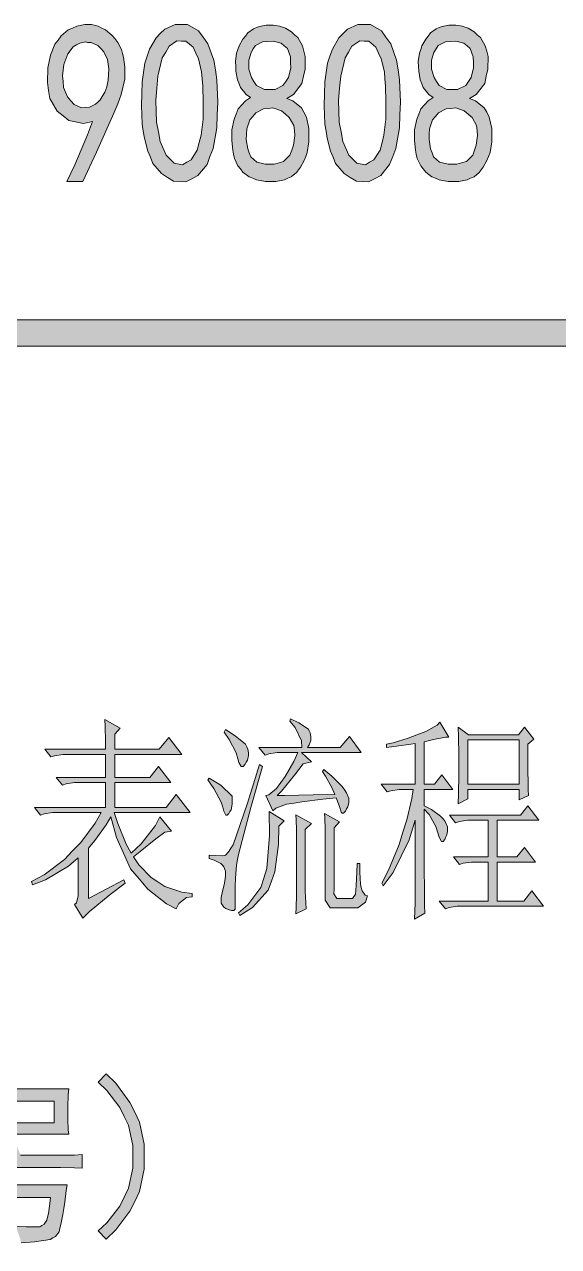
# Model space of a CAD drawing. Header units: millimetres. Extents: x 0 to 829, y 0 to 586.
# Drawn here: x 798.1 to 806.72, y 33.39 to 53.12 of the extents above; entities that cross this region are included whole.
import ezdxf

# ---------------------------------------------------------------- set-up
doc = ezdxf.new("R2010")
doc.units = ezdxf.units.MM

msp = doc.modelspace()

# ---------------------------------------------------------------- hatches: boundary and pattern name
h = msp.add_hatch(color=0)
h.paths.add_polyline_path([(798.787667, 50.584806), (798.914667, 50.852917), (799.119278, 51.336222), (799.200417, 51.551417), (799.055778, 51.523194), (798.819417, 51.569056), (798.724167, 51.643139), (798.628917, 51.72075), (798.5125, 51.925361), (798.491333, 52.055889), (798.473694, 52.186417), (798.477222, 52.41925), (798.498389, 52.521556), (798.523083, 52.627389), (798.593639, 52.80025), (798.643028, 52.867278), (798.692417, 52.937833), (798.808833, 53.033083), (798.879389, 53.061306), (798.946417, 53.093056), (799.073417, 53.121278), (799.126333, 53.121278), (799.182778, 53.121278), (799.292139, 53.093056), (799.352111, 53.061306), (799.408556, 53.033083), (799.510861, 52.948417), (799.56025, 52.891972), (799.606111, 52.832), (799.669611, 52.715583), (799.683722, 52.652083), (799.701361, 52.592111), (799.719, 52.433361), (799.719, 52.334583), (799.719, 52.239333), (799.662556, 51.988861), (799.606111, 51.840694), (799.546139, 51.689), (799.263917, 51.061056), (799.041667, 50.584806)])
h.paths.add_polyline_path([(798.724167, 52.200528), (798.731222, 52.105278), (798.794722, 51.950056), (798.851167, 51.890083), (798.904083, 51.826583), (799.024028, 51.773667), (799.087528, 51.780722), (799.151028, 51.787778), (799.249806, 51.833639), (799.288611, 51.868917), (799.323889, 51.904194), (799.397972, 52.027667), (799.43325, 52.112333), (799.454417, 52.221694), (799.465, 52.405139), (799.454417, 52.479222), (799.443833, 52.556833), (799.383861, 52.680306), (799.334472, 52.733222), (799.285083, 52.782611), (799.17925, 52.832), (799.119278, 52.832), (799.087528, 52.839056), (798.995806, 52.817889), (798.942889, 52.789667), (798.886444, 52.761444), (798.801778, 52.645028), (798.770028, 52.560361), (798.738278, 52.472167), (798.713583, 52.29225)])
h = msp.add_hatch(color=0)
h.paths.add_polyline_path([(799.997694, 52.002972), (800.001222, 52.197), (800.043556, 52.496861), (800.082361, 52.60975), (800.121167, 52.722639), (800.227, 52.906083), (800.294028, 52.976639), (800.364583, 53.047194), (800.533917, 53.121278), (800.636222, 53.121278), (800.735, 53.121278), (800.911389, 53.015444), (800.985472, 52.913139), (801.063083, 52.807306), (801.158333, 52.54625), (801.183028, 52.3875), (801.204194, 52.22875), (801.221833, 51.865389), (801.21125, 51.660778), (801.204194, 51.452639), (801.144222, 51.1175), (801.094833, 50.9905), (801.048972, 50.859972), (800.900806, 50.680056), (800.802028, 50.630667), (800.70325, 50.57775), (800.509222, 50.588333), (800.410444, 50.651833), (800.311667, 50.711806), (800.174083, 50.874083), (800.135278, 50.976389), (800.092944, 51.075167), (800.0365, 51.286833), (800.018861, 51.399722), (800.001222, 51.512611), (799.990639, 51.812472)])
h.paths.add_polyline_path([(800.237583, 52.091167), (800.219944, 51.893611), (800.234056, 51.540833), (800.262278, 51.385611), (800.2905, 51.230389), (800.38575, 51.011667), (800.452778, 50.944639), (800.516278, 50.881139), (800.653861, 50.856444), (800.720889, 50.89525), (800.791444, 50.934056), (800.890222, 51.092806), (800.921972, 51.21275), (800.953722, 51.332694), (800.985472, 51.590222), (800.985472, 51.731333), (800.985472, 51.872444), (800.978417, 52.126444), (800.967833, 52.242861), (800.960778, 52.35575), (800.907861, 52.567417), (800.865528, 52.659139), (800.823194, 52.754389), (800.706778, 52.849639), (800.636222, 52.853167), (800.562139, 52.856694), (800.435139, 52.7685), (800.382222, 52.67325), (800.325778, 52.581528), (800.255222, 52.288722)])
h = msp.add_hatch(color=0)
h.paths.add_polyline_path([(801.447611, 51.336222), (801.447611, 51.420889), (801.482889, 51.590222), (801.518167, 51.674889), (801.549917, 51.756028), (801.666333, 51.890083), (801.747472, 51.939472), (801.676917, 51.988861), (801.585194, 52.10175), (801.564028, 52.161722), (801.539333, 52.225222), (801.514639, 52.366333), (801.511111, 52.443944), (801.507583, 52.521556), (801.525222, 52.659139), (801.546389, 52.719111), (801.564028, 52.775556), (801.627528, 52.881389), (801.666333, 52.934306), (801.705139, 52.983694), (801.796861, 53.050722), (801.84625, 53.071889), (801.895639, 53.089528), (802.001472, 53.107167), (802.057917, 53.107167), (802.114361, 53.107167), (802.220194, 53.093056), (802.266056, 53.078944), (802.311917, 53.061306), (802.410694, 53.001333), (802.460083, 52.955472), (802.513, 52.909611), (802.587083, 52.775556), (802.611778, 52.687361), (802.632944, 52.602694), (802.632944, 52.401611), (802.604722, 52.285194), (802.580028, 52.168778), (802.442444, 51.988861), (802.333083, 51.925361), (802.431861, 51.890083), (802.569444, 51.777194), (802.611778, 51.703111), (802.650583, 51.6255), (802.692917, 51.442056), (802.692917, 51.336222), (802.692917, 51.226861), (802.664694, 51.054), (802.64, 50.9905), (802.615306, 50.923472), (802.555333, 50.817639), (802.523583, 50.775306), (802.491833, 50.729444), (802.407167, 50.662417), (802.350722, 50.637722), (802.297806, 50.613028), (802.160222, 50.584806), (802.075556, 50.584806), (801.990889, 50.584806), (801.84625, 50.613028), (801.786278, 50.637722), (801.726306, 50.662417), (801.627528, 50.7365), (801.585194, 50.789417), (801.546389, 50.838806), (801.489944, 50.95875), (801.475833, 51.025778), (801.461722, 51.092806), (801.447611, 51.248028)])
h.paths.add_polyline_path([(801.683972, 51.350333), (801.680444, 51.262139), (801.705139, 51.110444), (801.729833, 51.046944), (801.754528, 50.983444), (801.849778, 50.898778), (801.920333, 50.881139), (801.987361, 50.8635), (802.132, 50.867028), (802.209611, 50.888194), (802.283694, 50.909361), (802.386, 51.011667), (802.414222, 51.089278), (802.442444, 51.170417), (802.463611, 51.329167), (802.456556, 51.406778), (802.445972, 51.487917), (802.375417, 51.618444), (802.311917, 51.674889), (802.248417, 51.727806), (802.110833, 51.773667), (802.03675, 51.766611), (801.959139, 51.759556), (801.835667, 51.696056), (801.786278, 51.636083), (801.736889, 51.579639), (801.6875, 51.435)])
h.paths.add_polyline_path([(801.722778, 52.472167), (801.722778, 52.401611), (801.765111, 52.264028), (801.803917, 52.200528), (801.84625, 52.1335), (801.97325, 52.07), (802.057917, 52.07), (802.146111, 52.07), (802.273111, 52.1335), (802.318972, 52.200528), (802.361306, 52.264028), (802.400111, 52.41925), (802.396583, 52.507444), (802.396583, 52.599167), (802.343667, 52.733222), (802.294278, 52.775556), (802.244889, 52.817889), (802.114361, 52.853167), (802.029694, 52.846111), (801.945028, 52.839056), (801.828611, 52.779083), (801.793333, 52.726167), (801.758056, 52.669722), (801.722778, 52.54625)])
h = msp.add_hatch(color=0)
h.paths.add_polyline_path([(802.943389, 52.002972), (802.950444, 52.197), (802.992778, 52.496861), (803.031583, 52.60975), (803.070389, 52.722639), (803.176222, 52.906083), (803.24325, 52.976639), (803.313806, 53.047194), (803.483139, 53.121278), (803.585444, 53.121278), (803.684222, 53.121278), (803.860611, 53.015444), (803.934694, 52.913139), (804.012306, 52.807306), (804.107556, 52.54625), (804.13225, 52.3875), (804.153417, 52.22875), (804.167528, 51.865389), (804.160472, 51.660778), (804.153417, 51.452639), (804.093444, 51.1175), (804.044056, 50.9905), (803.994667, 50.859972), (803.850028, 50.680056), (803.75125, 50.630667), (803.652472, 50.57775), (803.458444, 50.588333), (803.359667, 50.651833), (803.260889, 50.711806), (803.123306, 50.874083), (803.0845, 50.976389), (803.042167, 51.075167), (802.985722, 51.286833), (802.968083, 51.399722), (802.950444, 51.512611), (802.939861, 51.812472)])
h.paths.add_polyline_path([(803.186806, 52.091167), (803.169167, 51.893611), (803.17975, 51.540833), (803.2115, 51.385611), (803.239722, 51.230389), (803.334972, 51.011667), (803.398472, 50.944639), (803.4655, 50.881139), (803.603083, 50.856444), (803.670111, 50.89525), (803.740667, 50.934056), (803.839444, 51.092806), (803.871194, 51.21275), (803.902944, 51.332694), (803.934694, 51.590222), (803.934694, 51.731333), (803.934694, 51.872444), (803.927639, 52.126444), (803.917056, 52.242861), (803.91, 52.35575), (803.857083, 52.567417), (803.81475, 52.659139), (803.772417, 52.754389), (803.656, 52.849639), (803.585444, 52.853167), (803.511361, 52.856694), (803.384361, 52.7685), (803.331444, 52.67325), (803.275, 52.581528), (803.204444, 52.288722)])
h = msp.add_hatch(color=0)
h.paths.add_polyline_path([(804.396833, 51.336222), (804.396833, 51.420889), (804.432111, 51.590222), (804.467389, 51.674889), (804.499139, 51.756028), (804.615556, 51.890083), (804.696694, 51.939472), (804.626139, 51.988861), (804.534417, 52.10175), (804.51325, 52.161722), (804.488556, 52.225222), (804.463861, 52.366333), (804.460333, 52.443944), (804.456806, 52.521556), (804.474444, 52.659139), (804.495611, 52.719111), (804.51325, 52.775556), (804.57675, 52.881389), (804.615556, 52.934306), (804.654361, 52.983694), (804.746083, 53.050722), (804.795472, 53.071889), (804.841333, 53.089528), (804.950694, 53.107167), (805.007139, 53.107167), (805.063583, 53.107167), (805.169417, 53.093056), (805.215278, 53.078944), (805.261139, 53.061306), (805.359917, 53.001333), (805.409306, 52.955472), (805.462222, 52.909611), (805.536306, 52.775556), (805.561, 52.687361), (805.582167, 52.602694), (805.578639, 52.401611), (805.553944, 52.285194), (805.52925, 52.168778), (805.391667, 51.988861), (805.282306, 51.925361), (805.381083, 51.890083), (805.518667, 51.777194), (805.561, 51.703111), (805.599806, 51.6255), (805.642139, 51.442056), (805.642139, 51.336222), (805.642139, 51.226861), (805.613917, 51.054), (805.589222, 50.9905), (805.564528, 50.923472), (805.504556, 50.817639), (805.472806, 50.775306), (805.441056, 50.729444), (805.356389, 50.662417), (805.299944, 50.637722), (805.247028, 50.613028), (805.109444, 50.584806), (805.024778, 50.584806), (804.940111, 50.584806), (804.795472, 50.613028), (804.7355, 50.637722), (804.675528, 50.662417), (804.57675, 50.7365), (804.534417, 50.789417), (804.495611, 50.838806), (804.439167, 50.95875), (804.425056, 51.025778), (804.410944, 51.092806), (804.396833, 51.248028)])
h.paths.add_polyline_path([(804.633194, 51.350333), (804.629667, 51.262139), (804.654361, 51.110444), (804.679056, 51.046944), (804.70375, 50.983444), (804.799, 50.898778), (804.869556, 50.881139), (804.936583, 50.8635), (805.081222, 50.867028), (805.155306, 50.888194), (805.232917, 50.909361), (805.335222, 51.011667), (805.363444, 51.089278), (805.391667, 51.170417), (805.412833, 51.329167), (805.405778, 51.406778), (805.395194, 51.487917), (805.324639, 51.618444), (805.261139, 51.674889), (805.197639, 51.727806), (805.060056, 51.773667), (804.982444, 51.766611), (804.908361, 51.759556), (804.784889, 51.696056), (804.7355, 51.636083), (804.686111, 51.579639), (804.636722, 51.435)])
h.paths.add_polyline_path([(804.672, 52.472167), (804.672, 52.401611), (804.714333, 52.264028), (804.753139, 52.200528), (804.795472, 52.1335), (804.918944, 52.07), (805.007139, 52.07), (805.091806, 52.07), (805.222333, 52.1335), (805.264667, 52.200528), (805.310528, 52.264028), (805.349333, 52.41925), (805.345806, 52.507444), (805.342278, 52.599167), (805.292889, 52.733222), (805.2435, 52.775556), (805.194111, 52.817889), (805.060056, 52.853167), (804.978917, 52.846111), (804.89425, 52.839056), (804.777833, 52.779083), (804.742556, 52.726167), (804.707278, 52.669722), (804.672, 52.54625)])
h = msp.add_hatch(color=0)
h.dxf.hatch_style = 2
h.paths.add_polyline_path([(819.294639, 48.351722), (819.294639, 47.928389), (769.958667, 47.928389), (769.958667, 48.351722)])
h = msp.add_hatch(color=0)
h.dxf.hatch_style = 2
h.paths.add_polyline_path([(799.133389, 39.006639), (799.704889, 39.310028), (799.726056, 39.253583), (799.482639, 39.073667), (799.143972, 38.791444), (799.045194, 38.689139), (798.911139, 38.911389), (798.939361, 38.936083), (798.967583, 39.048972), (798.967583, 39.130111), (798.967583, 39.666333), (798.812361, 39.52875), (798.441944, 39.310028), (798.230278, 39.225361), (798.216167, 39.281806), (798.41725, 39.391167), (798.745333, 39.638111), (798.879389, 39.775694), (799.009917, 39.913278), (799.24275, 40.223722), (799.341528, 40.396583), (798.625389, 40.396583), (798.554833, 40.396583), (798.420778, 40.375417), (798.360806, 40.35425), (798.262028, 40.477722), (799.408556, 40.477722), (799.408556, 40.879889), (798.978167, 40.879889), (798.907611, 40.879889), (798.773556, 40.858722), (798.713583, 40.837556), (798.614806, 40.961028), (799.408556, 40.961028), (799.408556, 41.331444), (798.791194, 41.331444), (798.720639, 41.331444), (798.586583, 41.310278), (798.526611, 41.292639), (798.427833, 41.416111), (799.408556, 41.416111), (799.408556, 41.546639), (799.4015, 41.786528), (799.397972, 41.895889), (799.648444, 41.758306), (799.56025, 41.663056), (799.56025, 41.416111), (800.276389, 41.416111), (800.431611, 41.606611), (800.63975, 41.331444), (799.56025, 41.331444), (799.56025, 40.961028), (800.124694, 40.961028), (800.265806, 41.140944), (800.463361, 40.879889), (799.56025, 40.879889), (799.56025, 40.477722), (800.389278, 40.477722), (800.551556, 40.685861), (800.773806, 40.396583), (799.549667, 40.396583), (799.606111, 40.216667), (799.743694, 39.885056), (799.824833, 39.736889), (799.987111, 39.892111), (800.216417, 40.188444), (800.286972, 40.326028), (800.473944, 40.093194), (800.364583, 40.079083), (800.223472, 39.969722), (799.969472, 39.768639), (799.860111, 39.680444), (799.948306, 39.549917), (800.145861, 39.345306), (800.255222, 39.27475), (800.364583, 39.200667), (800.63975, 39.108944), (800.805556, 39.087778), (800.805556, 39.034861), (800.717361, 39.02075), (800.590361, 38.9255), (800.551556, 38.840833), (800.392806, 38.918444), (800.092944, 39.158333), (799.951833, 39.324139), (799.810722, 39.486417), (799.584944, 39.990889), (799.49675, 40.326028), (799.419139, 40.1955), (799.235694, 39.9415), (799.133389, 39.818028)])
h = msp.add_hatch(color=0)
h.dxf.hatch_style = 2
h.paths.add_polyline_path([(803.109194, 40.685861), (803.059806, 40.79875), (802.961028, 40.982194), (802.911639, 41.059806), (802.932806, 41.088028), (803.059806, 40.982194), (803.222083, 40.823444), (803.260889, 40.770528), (803.299694, 40.714083), (803.3385, 40.625889), (803.3385, 40.590611), (803.3385, 40.555333), (803.320861, 40.488306), (803.299694, 40.453028), (803.282056, 40.41775), (803.250306, 40.386), (803.239722, 40.386), (803.229139, 40.386), (803.2115, 40.403639), (803.207972, 40.424806), (803.190333, 40.474194), (803.151528, 40.5765), (803.130361, 40.632944), (802.915167, 40.611778), (802.5765, 40.569444), (802.453028, 40.548278), (802.329556, 40.530639), (802.156694, 40.467139), (802.107306, 40.424806), (801.994417, 40.67175), (802.043806, 40.678806), (802.167278, 40.784639), (802.237833, 40.879889), (802.308389, 40.975139), (802.445972, 41.218556), (802.513, 41.363194), (802.248417, 41.363194), (802.177861, 41.363194), (802.043806, 41.342028), (801.983833, 41.320861), (801.885056, 41.444333), (802.580028, 41.444333), (802.569444, 41.553694), (802.470667, 41.768889), (802.382472, 41.871194), (802.393056, 41.91), (802.530639, 41.842972), (802.682333, 41.744194), (802.696444, 41.712444), (802.710556, 41.680694), (802.721139, 41.62425), (802.721139, 41.596028), (802.721139, 41.56075), (802.696444, 41.486667), (802.668222, 41.444333), (803.197389, 41.444333), (803.349083, 41.62425), (803.536056, 41.363194), (802.569444, 41.363194), (802.73525, 41.2115), (802.601194, 41.183278), (802.460083, 40.996306), (802.248417, 40.742306), (802.181389, 40.67175), (802.297806, 40.67175), (802.759944, 40.678806)])
h = msp.add_hatch(color=0)
h.dxf.hatch_style = 2
h.paths.add_polyline_path([(804.407417, 41.511361), (804.336861, 41.49725), (804.104028, 41.4655), (803.945278, 41.444333), (803.945278, 41.49725), (804.051111, 41.518417), (804.294528, 41.596028), (804.435639, 41.648944), (804.57675, 41.705389), (804.760194, 41.807694), (804.806056, 41.857083), (804.947167, 41.610139), (804.897778, 41.610139), (804.700222, 41.574861), (804.552056, 41.539583), (804.552056, 40.851667), (804.717861, 40.851667), (804.837806, 41.003361), (805.014194, 40.767), (804.552056, 40.767), (804.552056, 40.505944), (804.668472, 40.445972), (804.816639, 40.336611), (804.855444, 40.294278), (804.890722, 40.248417), (804.926, 40.16375), (804.926, 40.121417), (804.926, 40.086139), (804.911889, 40.022639), (804.897778, 39.990889), (804.883667, 39.959139), (804.858972, 39.927389), (804.848389, 39.927389), (804.83075, 39.927389), (804.791944, 39.997944), (804.770778, 40.064972), (804.739028, 40.167278), (804.629667, 40.361306), (804.552056, 40.4495), (804.552056, 39.736889), (804.555583, 38.897278), (804.562639, 38.770278), (804.396833, 38.675028), (804.403889, 38.936083), (804.407417, 39.736889), (804.407417, 40.273111), (804.308639, 39.955611), (804.051111, 39.426444), (803.888833, 39.21125), (803.867667, 39.253583), (803.977028, 39.46525), (804.149889, 39.881528), (804.209861, 40.079083), (804.269833, 40.280167), (804.3545, 40.622361), (804.375667, 40.767), (804.220444, 40.767), (804.149889, 40.767), (804.015833, 40.745833), (803.955861, 40.728194), (803.857083, 40.851667), (804.407417, 40.851667)])
h = msp.add_hatch(color=0)
h.dxf.hatch_style = 2
h.paths.add_polyline_path([(801.345306, 41.733611), (801.500528, 41.634833), (801.669861, 41.49725), (801.6875, 41.458444), (801.705139, 41.416111), (801.71925, 41.359667), (801.71925, 41.345556), (801.71925, 41.313806), (801.701611, 41.24325), (801.680444, 41.207972), (801.662806, 41.176222), (801.631056, 41.140944), (801.620472, 41.140944), (801.599306, 41.140944), (801.5605, 41.200917), (801.542861, 41.264417), (801.518167, 41.359667), (801.405278, 41.574861), (801.324139, 41.691278)])
h = msp.add_hatch(color=0)
h.paths.add_polyline_path([(805.102389, 40.534167), (805.105917, 40.692917), (805.112972, 41.006889), (805.112972, 41.162111), (805.112972, 41.317333), (805.105917, 41.62425), (805.102389, 41.775944), (805.268194, 41.652472), (806.072528, 41.652472), (806.171306, 41.775944), (806.323, 41.581917), (806.224222, 41.500778), (806.224222, 41.183278), (806.231278, 40.767), (806.234806, 40.67175), (806.083111, 40.601194), (806.083111, 40.767), (805.257611, 40.767), (805.257611, 40.615306)])
h.paths.add_polyline_path([(805.257611, 41.567806), (805.257611, 40.851667), (806.083111, 40.851667), (806.083111, 41.567806)])
h = msp.add_hatch(color=0)
h.dxf.hatch_style = 2
h.paths.add_polyline_path([(801.9415, 41.140944), (801.754528, 40.474194), (801.553444, 39.71925), (801.539333, 39.634583), (801.525222, 39.546389), (801.507583, 39.334722), (801.504056, 39.207722), (801.504056, 39.080722), (801.500528, 38.904333), (801.500528, 38.854944), (801.500528, 38.833778), (801.479361, 38.816139), (801.454667, 38.816139), (801.440556, 38.816139), (801.387639, 38.83025), (801.352361, 38.847889), (801.317083, 38.865528), (801.278278, 38.932556), (801.278278, 38.978417), (801.278278, 39.02075), (801.295917, 39.123056), (801.313556, 39.186556), (801.327667, 39.253583), (801.345306, 39.366472), (801.345306, 39.405278), (801.345306, 39.447611), (801.320611, 39.518167), (801.295917, 39.542861), (801.271222, 39.571083), (801.165389, 39.627528), (801.080722, 39.65575), (801.080722, 39.708667), (801.1795, 39.701611), (801.302972, 39.698083), (801.324139, 39.701611), (801.345306, 39.705139), (801.40175, 39.765111), (801.4335, 39.818028), (801.468778, 39.874472), (801.698083, 40.548278), (801.895639, 41.169167)])
h = msp.add_hatch(color=0)
h.dxf.hatch_style = 2
h.paths.add_polyline_path([(801.080722, 40.950444), (801.267694, 40.837556), (801.454667, 40.661167), (801.454667, 40.597667), (801.454667, 40.530639), (801.437028, 40.438917), (801.415861, 40.410694), (801.398222, 40.382472), (801.373528, 40.35425), (801.352361, 40.35425), (801.317083, 40.41775), (801.302972, 40.48125), (801.27475, 40.562389), (801.154806, 40.784639), (801.059556, 40.922222)])
h = msp.add_hatch(color=0)
h.dxf.hatch_style = 2
h.paths.add_polyline_path([(804.95775, 40.35425), (806.104278, 40.35425), (806.224222, 40.505944), (806.400611, 40.273111), (805.730333, 40.273111), (805.730333, 39.680444), (806.047833, 39.680444), (806.171306, 39.832139), (806.347694, 39.595778), (805.730333, 39.595778), (805.730333, 38.964306), (806.160722, 38.964306), (806.29125, 39.130111), (806.478222, 38.883167), (805.155306, 38.883167), (805.08475, 38.883167), (804.954222, 38.862), (804.89425, 38.840833), (804.791944, 38.964306), (805.585694, 38.964306), (805.585694, 39.595778), (805.388139, 39.595778), (805.317583, 39.595778), (805.183528, 39.578139), (805.123556, 39.556972), (805.024778, 39.680444), (805.585694, 39.680444), (805.585694, 40.273111), (805.321111, 40.273111), (805.250556, 40.273111), (805.120028, 40.251944), (805.056528, 40.230778)])
h = msp.add_hatch(color=0)
h.dxf.hatch_style = 2
h.paths.add_polyline_path([(802.050861, 40.410694), (802.294278, 40.259), (802.206083, 40.177861), (802.199028, 39.881528), (802.142583, 39.437028), (802.089667, 39.288861), (802.03675, 39.140694), (801.779222, 38.862), (801.578139, 38.731472), (801.553444, 38.773806), (801.708667, 38.904333), (801.913278, 39.186556), (801.962667, 39.33825), (802.012056, 39.489944), (802.057917, 40.026167)])
h = msp.add_hatch(color=0)
h.dxf.hatch_style = 2
h.paths.add_polyline_path([(802.48125, 38.759694), (802.484778, 38.862), (802.491833, 39.063083), (802.491833, 39.158333), (802.491833, 40.040278), (802.491833, 40.121417), (802.484778, 40.280167), (802.48125, 40.357778), (802.73525, 40.220194), (802.632944, 40.121417), (802.632944, 39.228889), (802.632944, 39.130111), (802.64, 38.939611), (802.647056, 38.840833)])
h = msp.add_hatch(color=0)
h.dxf.hatch_style = 2
h.paths.add_polyline_path([(802.953972, 39.101889), (802.953972, 40.012056), (802.953972, 40.121417), (802.946917, 40.308389), (802.943389, 40.382472), (803.186806, 40.244889), (803.098611, 40.149639), (803.098611, 39.158333), (803.091556, 39.080722), (803.140944, 39.006639), (803.197389, 39.006639), (803.349083, 39.006639), (803.394944, 39.006639), (803.444333, 39.077194), (803.451389, 39.144222), (803.454917, 39.214778), (803.4655, 39.426444), (803.472556, 39.571083), (803.514889, 39.571083), (803.514889, 39.4335), (803.525472, 39.239472), (803.536056, 39.186556), (803.550167, 39.130111), (803.599556, 39.063083), (803.638361, 39.048972), (803.603083, 38.950194), (803.483139, 38.854944), (803.394944, 38.854944), (803.119778, 38.854944), (803.035111, 38.854944), (802.953972, 38.978417)])
h = msp.add_hatch(color=0)
h.paths.add_polyline_path([(797.644667, 35.104917), (797.725806, 35.1155), (797.852806, 35.157833), (797.902194, 35.189583), (797.955111, 35.066111), (798.022139, 34.903833), (798.03625, 34.8615), (798.583056, 34.8615), (798.685361, 34.8615), (798.911139, 34.865028), (799.034611, 34.872083), (799.034611, 34.653361), (798.911139, 34.660417), (798.685361, 34.663944), (798.583056, 34.663944), (797.669361, 34.663944), (797.662306, 34.579278), (797.651722, 34.441694), (797.644667, 34.38525), (798.791194, 34.38525), (798.777083, 34.293528), (798.752389, 34.103028), (798.73475, 34.000722), (798.720639, 33.901944), (798.688889, 33.743194), (798.674778, 33.683222), (798.660667, 33.626778), (798.600694, 33.549167), (798.558361, 33.528), (798.516028, 33.503306), (798.262028, 33.4645), (798.046833, 33.446861), (798.029194, 33.528), (797.979806, 33.658528), (797.951583, 33.714972), (798.1315, 33.704389), (798.350222, 33.707917), (798.381972, 33.725556), (798.41725, 33.746722), (798.463111, 33.81375), (798.473694, 33.859611), (798.487806, 33.923111), (798.508972, 34.081861), (798.523083, 34.177111), (797.609389, 34.177111), (797.577639, 34.060694), (797.461222, 33.841972), (797.3695, 33.739667), (797.281306, 33.637361), (797.073167, 33.460972), (796.949694, 33.386889), (796.921472, 33.439806), (796.822694, 33.538583), (796.755667, 33.580917), (796.836806, 33.612667), (796.974389, 33.690278), (797.037889, 33.739667), (797.097861, 33.789056), (797.207222, 33.905472), (797.256611, 33.976028), (797.302472, 34.046583), (797.3695, 34.205333), (797.390667, 34.293528), (797.408306, 34.381722), (797.425944, 34.568694), (797.425944, 34.663944), (796.82975, 34.663944), (796.822694, 34.508722), (796.76625, 34.180639), (796.713333, 34.014833), (796.660417, 33.8455), (796.536944, 33.563278), (796.462861, 33.446861), (796.413472, 33.503306), (796.300583, 33.580917), (796.233556, 33.605611), (796.279417, 33.658528), (796.381722, 33.820806), (796.434639, 33.926639), (796.484028, 34.036), (796.554583, 34.282944), (796.572222, 34.420528), (796.589861, 34.561639), (796.611028, 34.914417), (796.611028, 35.129611), (796.611028, 35.348333), (796.603972, 35.7505), (796.596917, 35.933944), (797.609389, 35.933944), (797.59175, 35.993917), (797.535306, 36.138556), (797.500028, 36.223222), (797.567056, 36.244389), (797.694056, 36.286722), (797.754028, 36.311417), (797.810472, 36.170306), (797.870444, 35.979806), (797.8775, 35.933944), (798.815889, 35.933944), (798.808833, 35.835167), (798.801778, 35.641139), (798.801778, 35.542361), (798.801778, 35.443583), (798.808833, 35.27425), (798.815889, 35.200167), (796.840333, 35.200167), (796.840333, 34.8615), (797.768139, 34.8615), (797.7505, 34.932056), (797.687, 35.055528)])
h.paths.add_polyline_path([(798.583056, 35.383611), (798.583056, 35.736389), (796.840333, 35.736389), (796.840333, 35.383611)])
h = msp.add_hatch(color=0)
h.dxf.hatch_style = 2
h.paths.add_polyline_path([(800.032972, 34.836806), (800.032972, 34.635722), (799.958889, 34.275889), (799.881278, 34.117139), (799.803667, 33.958389), (799.577889, 33.655), (799.422667, 33.506833), (799.288611, 33.640889), (799.429722, 33.771417), (799.641389, 34.039528), (799.711944, 34.184167), (799.778972, 34.328806), (799.849528, 34.653361), (799.849528, 34.836806), (799.849528, 35.02025), (799.778972, 35.344806), (799.711944, 35.489444), (799.641389, 35.630556), (799.429722, 35.90925), (799.288611, 36.043306), (799.422667, 36.177361), (799.577889, 36.025667), (799.803667, 35.711694), (799.881278, 35.556472), (799.958889, 35.397722), (800.032972, 35.037889)])

# ---------------------------------------------------------------- linework, layer by layer
at = {"color": 0, "lineweight": 0}
for points in [[(798.787667, 50.584806), (798.914667, 50.852917), (799.119278, 51.336222), (799.200417, 51.551417), (799.055778, 51.523194), (798.819417, 51.569056), (798.724167, 51.643139), (798.628917, 51.72075), (798.5125, 51.925361), (798.491333, 52.055889), (798.473694, 52.186417), (798.477222, 52.41925), (798.498389, 52.521556), (798.523083, 52.627389), (798.593639, 52.80025), (798.643028, 52.867278), (798.692417, 52.937833), (798.808833, 53.033083), (798.879389, 53.061306), (798.946417, 53.093056), (799.073417, 53.121278), (799.126333, 53.121278), (799.182778, 53.121278), (799.292139, 53.093056), (799.352111, 53.061306), (799.408556, 53.033083), (799.510861, 52.948417), (799.56025, 52.891972), (799.606111, 52.832), (799.669611, 52.715583), (799.683722, 52.652083), (799.701361, 52.592111), (799.719, 52.433361), (799.719, 52.334583), (799.719, 52.239333), (799.662556, 51.988861), (799.606111, 51.840694), (799.546139, 51.689), (799.263917, 51.061056), (799.041667, 50.584806)], [(799.997694, 52.002972), (800.001222, 52.197), (800.043556, 52.496861), (800.082361, 52.60975), (800.121167, 52.722639), (800.227, 52.906083), (800.294028, 52.976639), (800.364583, 53.047194), (800.533917, 53.121278), (800.636222, 53.121278), (800.735, 53.121278), (800.911389, 53.015444), (800.985472, 52.913139), (801.063083, 52.807306), (801.158333, 52.54625), (801.183028, 52.3875), (801.204194, 52.22875), (801.221833, 51.865389), (801.21125, 51.660778), (801.204194, 51.452639), (801.144222, 51.1175), (801.094833, 50.9905), (801.048972, 50.859972), (800.900806, 50.680056), (800.802028, 50.630667), (800.70325, 50.57775), (800.509222, 50.588333), (800.410444, 50.651833), (800.311667, 50.711806), (800.174083, 50.874083), (800.135278, 50.976389), (800.092944, 51.075167), (800.0365, 51.286833), (800.018861, 51.399722), (800.001222, 51.512611), (799.990639, 51.812472)], [(801.447611, 51.336222), (801.447611, 51.420889), (801.482889, 51.590222), (801.518167, 51.674889), (801.549917, 51.756028), (801.666333, 51.890083), (801.747472, 51.939472), (801.676917, 51.988861), (801.585194, 52.10175), (801.564028, 52.161722), (801.539333, 52.225222), (801.514639, 52.366333), (801.511111, 52.443944), (801.507583, 52.521556), (801.525222, 52.659139), (801.546389, 52.719111), (801.564028, 52.775556), (801.627528, 52.881389), (801.666333, 52.934306), (801.705139, 52.983694), (801.796861, 53.050722), (801.84625, 53.071889), (801.895639, 53.089528), (802.001472, 53.107167), (802.057917, 53.107167), (802.114361, 53.107167), (802.220194, 53.093056), (802.266056, 53.078944), (802.311917, 53.061306), (802.410694, 53.001333), (802.460083, 52.955472), (802.513, 52.909611), (802.587083, 52.775556), (802.611778, 52.687361), (802.632944, 52.602694), (802.632944, 52.401611), (802.604722, 52.285194), (802.580028, 52.168778), (802.442444, 51.988861), (802.333083, 51.925361), (802.431861, 51.890083), (802.569444, 51.777194), (802.611778, 51.703111), (802.650583, 51.6255), (802.692917, 51.442056), (802.692917, 51.336222), (802.692917, 51.226861), (802.664694, 51.054), (802.64, 50.9905), (802.615306, 50.923472), (802.555333, 50.817639), (802.523583, 50.775306), (802.491833, 50.729444), (802.407167, 50.662417), (802.350722, 50.637722), (802.297806, 50.613028), (802.160222, 50.584806), (802.075556, 50.584806), (801.990889, 50.584806), (801.84625, 50.613028), (801.786278, 50.637722), (801.726306, 50.662417), (801.627528, 50.7365), (801.585194, 50.789417), (801.546389, 50.838806), (801.489944, 50.95875), (801.475833, 51.025778), (801.461722, 51.092806), (801.447611, 51.248028)], [(802.943389, 52.002972), (802.950444, 52.197), (802.992778, 52.496861), (803.031583, 52.60975), (803.070389, 52.722639), (803.176222, 52.906083), (803.24325, 52.976639), (803.313806, 53.047194), (803.483139, 53.121278), (803.585444, 53.121278), (803.684222, 53.121278), (803.860611, 53.015444), (803.934694, 52.913139), (804.012306, 52.807306), (804.107556, 52.54625), (804.13225, 52.3875), (804.153417, 52.22875), (804.167528, 51.865389), (804.160472, 51.660778), (804.153417, 51.452639), (804.093444, 51.1175), (804.044056, 50.9905), (803.994667, 50.859972), (803.850028, 50.680056), (803.75125, 50.630667), (803.652472, 50.57775), (803.458444, 50.588333), (803.359667, 50.651833), (803.260889, 50.711806), (803.123306, 50.874083), (803.0845, 50.976389), (803.042167, 51.075167), (802.985722, 51.286833), (802.968083, 51.399722), (802.950444, 51.512611), (802.939861, 51.812472)], [(804.396833, 51.336222), (804.396833, 51.420889), (804.432111, 51.590222), (804.467389, 51.674889), (804.499139, 51.756028), (804.615556, 51.890083), (804.696694, 51.939472), (804.626139, 51.988861), (804.534417, 52.10175), (804.51325, 52.161722), (804.488556, 52.225222), (804.463861, 52.366333), (804.460333, 52.443944), (804.456806, 52.521556), (804.474444, 52.659139), (804.495611, 52.719111), (804.51325, 52.775556), (804.57675, 52.881389), (804.615556, 52.934306), (804.654361, 52.983694), (804.746083, 53.050722), (804.795472, 53.071889), (804.841333, 53.089528), (804.950694, 53.107167), (805.007139, 53.107167), (805.063583, 53.107167), (805.169417, 53.093056), (805.215278, 53.078944), (805.261139, 53.061306), (805.359917, 53.001333), (805.409306, 52.955472), (805.462222, 52.909611), (805.536306, 52.775556), (805.561, 52.687361), (805.582167, 52.602694), (805.578639, 52.401611), (805.553944, 52.285194), (805.52925, 52.168778), (805.391667, 51.988861), (805.282306, 51.925361), (805.381083, 51.890083), (805.518667, 51.777194), (805.561, 51.703111), (805.599806, 51.6255), (805.642139, 51.442056), (805.642139, 51.336222), (805.642139, 51.226861), (805.613917, 51.054), (805.589222, 50.9905), (805.564528, 50.923472), (805.504556, 50.817639), (805.472806, 50.775306), (805.441056, 50.729444), (805.356389, 50.662417), (805.299944, 50.637722), (805.247028, 50.613028), (805.109444, 50.584806), (805.024778, 50.584806), (804.940111, 50.584806), (804.795472, 50.613028), (804.7355, 50.637722), (804.675528, 50.662417), (804.57675, 50.7365), (804.534417, 50.789417), (804.495611, 50.838806), (804.439167, 50.95875), (804.425056, 51.025778), (804.410944, 51.092806), (804.396833, 51.248028)], [(798.724167, 52.200528), (798.731222, 52.105278), (798.794722, 51.950056), (798.851167, 51.890083), (798.904083, 51.826583), (799.024028, 51.773667), (799.087528, 51.780722), (799.151028, 51.787778), (799.249806, 51.833639), (799.288611, 51.868917), (799.323889, 51.904194), (799.397972, 52.027667), (799.43325, 52.112333), (799.454417, 52.221694), (799.465, 52.405139), (799.454417, 52.479222), (799.443833, 52.556833), (799.383861, 52.680306), (799.334472, 52.733222), (799.285083, 52.782611), (799.17925, 52.832), (799.119278, 52.832), (799.087528, 52.839056), (798.995806, 52.817889), (798.942889, 52.789667), (798.886444, 52.761444), (798.801778, 52.645028), (798.770028, 52.560361), (798.738278, 52.472167), (798.713583, 52.29225)], [(800.237583, 52.091167), (800.219944, 51.893611), (800.234056, 51.540833), (800.262278, 51.385611), (800.2905, 51.230389), (800.38575, 51.011667), (800.452778, 50.944639), (800.516278, 50.881139), (800.653861, 50.856444), (800.720889, 50.89525), (800.791444, 50.934056), (800.890222, 51.092806), (800.921972, 51.21275), (800.953722, 51.332694), (800.985472, 51.590222), (800.985472, 51.731333), (800.985472, 51.872444), (800.978417, 52.126444), (800.967833, 52.242861), (800.960778, 52.35575), (800.907861, 52.567417), (800.865528, 52.659139), (800.823194, 52.754389), (800.706778, 52.849639), (800.636222, 52.853167), (800.562139, 52.856694), (800.435139, 52.7685), (800.382222, 52.67325), (800.325778, 52.581528), (800.255222, 52.288722)], [(801.722778, 52.472167), (801.722778, 52.401611), (801.765111, 52.264028), (801.803917, 52.200528), (801.84625, 52.1335), (801.97325, 52.07), (802.057917, 52.07), (802.146111, 52.07), (802.273111, 52.1335), (802.318972, 52.200528), (802.361306, 52.264028), (802.400111, 52.41925), (802.396583, 52.507444), (802.396583, 52.599167), (802.343667, 52.733222), (802.294278, 52.775556), (802.244889, 52.817889), (802.114361, 52.853167), (802.029694, 52.846111), (801.945028, 52.839056), (801.828611, 52.779083), (801.793333, 52.726167), (801.758056, 52.669722), (801.722778, 52.54625)], [(803.186806, 52.091167), (803.169167, 51.893611), (803.17975, 51.540833), (803.2115, 51.385611), (803.239722, 51.230389), (803.334972, 51.011667), (803.398472, 50.944639), (803.4655, 50.881139), (803.603083, 50.856444), (803.670111, 50.89525), (803.740667, 50.934056), (803.839444, 51.092806), (803.871194, 51.21275), (803.902944, 51.332694), (803.934694, 51.590222), (803.934694, 51.731333), (803.934694, 51.872444), (803.927639, 52.126444), (803.917056, 52.242861), (803.91, 52.35575), (803.857083, 52.567417), (803.81475, 52.659139), (803.772417, 52.754389), (803.656, 52.849639), (803.585444, 52.853167), (803.511361, 52.856694), (803.384361, 52.7685), (803.331444, 52.67325), (803.275, 52.581528), (803.204444, 52.288722)], [(804.672, 52.472167), (804.672, 52.401611), (804.714333, 52.264028), (804.753139, 52.200528), (804.795472, 52.1335), (804.918944, 52.07), (805.007139, 52.07), (805.091806, 52.07), (805.222333, 52.1335), (805.264667, 52.200528), (805.310528, 52.264028), (805.349333, 52.41925), (805.345806, 52.507444), (805.342278, 52.599167), (805.292889, 52.733222), (805.2435, 52.775556), (805.194111, 52.817889), (805.060056, 52.853167), (804.978917, 52.846111), (804.89425, 52.839056), (804.777833, 52.779083), (804.742556, 52.726167), (804.707278, 52.669722), (804.672, 52.54625)], [(801.683972, 51.350333), (801.680444, 51.262139), (801.705139, 51.110444), (801.729833, 51.046944), (801.754528, 50.983444), (801.849778, 50.898778), (801.920333, 50.881139), (801.987361, 50.8635), (802.132, 50.867028), (802.209611, 50.888194), (802.283694, 50.909361), (802.386, 51.011667), (802.414222, 51.089278), (802.442444, 51.170417), (802.463611, 51.329167), (802.456556, 51.406778), (802.445972, 51.487917), (802.375417, 51.618444), (802.311917, 51.674889), (802.248417, 51.727806), (802.110833, 51.773667), (802.03675, 51.766611), (801.959139, 51.759556), (801.835667, 51.696056), (801.786278, 51.636083), (801.736889, 51.579639), (801.6875, 51.435)], [(804.633194, 51.350333), (804.629667, 51.262139), (804.654361, 51.110444), (804.679056, 51.046944), (804.70375, 50.983444), (804.799, 50.898778), (804.869556, 50.881139), (804.936583, 50.8635), (805.081222, 50.867028), (805.155306, 50.888194), (805.232917, 50.909361), (805.335222, 51.011667), (805.363444, 51.089278), (805.391667, 51.170417), (805.412833, 51.329167), (805.405778, 51.406778), (805.395194, 51.487917), (805.324639, 51.618444), (805.261139, 51.674889), (805.197639, 51.727806), (805.060056, 51.773667), (804.982444, 51.766611), (804.908361, 51.759556), (804.784889, 51.696056), (804.7355, 51.636083), (804.686111, 51.579639), (804.636722, 51.435)], [(819.294639, 48.351722), (819.294639, 47.928389), (769.958667, 47.928389), (769.958667, 48.351722)], [(799.133389, 39.006639), (799.704889, 39.310028), (799.726056, 39.253583), (799.482639, 39.073667), (799.143972, 38.791444), (799.045194, 38.689139), (798.911139, 38.911389), (798.939361, 38.936083), (798.967583, 39.048972), (798.967583, 39.130111), (798.967583, 39.666333), (798.812361, 39.52875), (798.441944, 39.310028), (798.230278, 39.225361), (798.216167, 39.281806), (798.41725, 39.391167), (798.745333, 39.638111), (798.879389, 39.775694), (799.009917, 39.913278), (799.24275, 40.223722), (799.341528, 40.396583), (798.625389, 40.396583), (798.554833, 40.396583), (798.420778, 40.375417), (798.360806, 40.35425), (798.262028, 40.477722), (799.408556, 40.477722), (799.408556, 40.879889), (798.978167, 40.879889), (798.907611, 40.879889), (798.773556, 40.858722), (798.713583, 40.837556), (798.614806, 40.961028), (799.408556, 40.961028), (799.408556, 41.331444), (798.791194, 41.331444), (798.720639, 41.331444), (798.586583, 41.310278), (798.526611, 41.292639), (798.427833, 41.416111), (799.408556, 41.416111), (799.408556, 41.546639), (799.4015, 41.786528), (799.397972, 41.895889), (799.648444, 41.758306), (799.56025, 41.663056), (799.56025, 41.416111), (800.276389, 41.416111), (800.431611, 41.606611), (800.63975, 41.331444), (799.56025, 41.331444), (799.56025, 40.961028), (800.124694, 40.961028), (800.265806, 41.140944), (800.463361, 40.879889), (799.56025, 40.879889), (799.56025, 40.477722), (800.389278, 40.477722), (800.551556, 40.685861), (800.773806, 40.396583), (799.549667, 40.396583), (799.606111, 40.216667), (799.743694, 39.885056), (799.824833, 39.736889), (799.987111, 39.892111), (800.216417, 40.188444), (800.286972, 40.326028), (800.473944, 40.093194), (800.364583, 40.079083), (800.223472, 39.969722), (799.969472, 39.768639), (799.860111, 39.680444), (799.948306, 39.549917), (800.145861, 39.345306), (800.255222, 39.27475), (800.364583, 39.200667), (800.63975, 39.108944), (800.805556, 39.087778), (800.805556, 39.034861), (800.717361, 39.02075), (800.590361, 38.9255), (800.551556, 38.840833), (800.392806, 38.918444), (800.092944, 39.158333), (799.951833, 39.324139), (799.810722, 39.486417), (799.584944, 39.990889), (799.49675, 40.326028), (799.419139, 40.1955), (799.235694, 39.9415), (799.133389, 39.818028)], [(803.109194, 40.685861), (803.059806, 40.79875), (802.961028, 40.982194), (802.911639, 41.059806), (802.932806, 41.088028), (803.059806, 40.982194), (803.222083, 40.823444), (803.260889, 40.770528), (803.299694, 40.714083), (803.3385, 40.625889), (803.3385, 40.590611), (803.3385, 40.555333), (803.320861, 40.488306), (803.299694, 40.453028), (803.282056, 40.41775), (803.250306, 40.386), (803.239722, 40.386), (803.229139, 40.386), (803.2115, 40.403639), (803.207972, 40.424806), (803.190333, 40.474194), (803.151528, 40.5765), (803.130361, 40.632944), (802.915167, 40.611778), (802.5765, 40.569444), (802.453028, 40.548278), (802.329556, 40.530639), (802.156694, 40.467139), (802.107306, 40.424806), (801.994417, 40.67175), (802.043806, 40.678806), (802.167278, 40.784639), (802.237833, 40.879889), (802.308389, 40.975139), (802.445972, 41.218556), (802.513, 41.363194), (802.248417, 41.363194), (802.177861, 41.363194), (802.043806, 41.342028), (801.983833, 41.320861), (801.885056, 41.444333), (802.580028, 41.444333), (802.569444, 41.553694), (802.470667, 41.768889), (802.382472, 41.871194), (802.393056, 41.91), (802.530639, 41.842972), (802.682333, 41.744194), (802.696444, 41.712444), (802.710556, 41.680694), (802.721139, 41.62425), (802.721139, 41.596028), (802.721139, 41.56075), (802.696444, 41.486667), (802.668222, 41.444333), (803.197389, 41.444333), (803.349083, 41.62425), (803.536056, 41.363194), (802.569444, 41.363194), (802.73525, 41.2115), (802.601194, 41.183278), (802.460083, 40.996306), (802.248417, 40.742306), (802.181389, 40.67175), (802.297806, 40.67175), (802.759944, 40.678806)], [(804.407417, 41.511361), (804.336861, 41.49725), (804.104028, 41.4655), (803.945278, 41.444333), (803.945278, 41.49725), (804.051111, 41.518417), (804.294528, 41.596028), (804.435639, 41.648944), (804.57675, 41.705389), (804.760194, 41.807694), (804.806056, 41.857083), (804.947167, 41.610139), (804.897778, 41.610139), (804.700222, 41.574861), (804.552056, 41.539583), (804.552056, 40.851667), (804.717861, 40.851667), (804.837806, 41.003361), (805.014194, 40.767), (804.552056, 40.767), (804.552056, 40.505944), (804.668472, 40.445972), (804.816639, 40.336611), (804.855444, 40.294278), (804.890722, 40.248417), (804.926, 40.16375), (804.926, 40.121417), (804.926, 40.086139), (804.911889, 40.022639), (804.897778, 39.990889), (804.883667, 39.959139), (804.858972, 39.927389), (804.848389, 39.927389), (804.83075, 39.927389), (804.791944, 39.997944), (804.770778, 40.064972), (804.739028, 40.167278), (804.629667, 40.361306), (804.552056, 40.4495), (804.552056, 39.736889), (804.555583, 38.897278), (804.562639, 38.770278), (804.396833, 38.675028), (804.403889, 38.936083), (804.407417, 39.736889), (804.407417, 40.273111), (804.308639, 39.955611), (804.051111, 39.426444), (803.888833, 39.21125), (803.867667, 39.253583), (803.977028, 39.46525), (804.149889, 39.881528), (804.209861, 40.079083), (804.269833, 40.280167), (804.3545, 40.622361), (804.375667, 40.767), (804.220444, 40.767), (804.149889, 40.767), (804.015833, 40.745833), (803.955861, 40.728194), (803.857083, 40.851667), (804.407417, 40.851667)], [(801.345306, 41.733611), (801.500528, 41.634833), (801.669861, 41.49725), (801.6875, 41.458444), (801.705139, 41.416111), (801.71925, 41.359667), (801.71925, 41.345556), (801.71925, 41.313806), (801.701611, 41.24325), (801.680444, 41.207972), (801.662806, 41.176222), (801.631056, 41.140944), (801.620472, 41.140944), (801.599306, 41.140944), (801.5605, 41.200917), (801.542861, 41.264417), (801.518167, 41.359667), (801.405278, 41.574861), (801.324139, 41.691278)], [(805.102389, 40.534167), (805.105917, 40.692917), (805.112972, 41.006889), (805.112972, 41.162111), (805.112972, 41.317333), (805.105917, 41.62425), (805.102389, 41.775944), (805.268194, 41.652472), (806.072528, 41.652472), (806.171306, 41.775944), (806.323, 41.581917), (806.224222, 41.500778), (806.224222, 41.183278), (806.231278, 40.767), (806.234806, 40.67175), (806.083111, 40.601194), (806.083111, 40.767), (805.257611, 40.767), (805.257611, 40.615306)], [(805.257611, 41.567806), (805.257611, 40.851667), (806.083111, 40.851667), (806.083111, 41.567806)], [(801.9415, 41.140944), (801.754528, 40.474194), (801.553444, 39.71925), (801.539333, 39.634583), (801.525222, 39.546389), (801.507583, 39.334722), (801.504056, 39.207722), (801.504056, 39.080722), (801.500528, 38.904333), (801.500528, 38.854944), (801.500528, 38.833778), (801.479361, 38.816139), (801.454667, 38.816139), (801.440556, 38.816139), (801.387639, 38.83025), (801.352361, 38.847889), (801.317083, 38.865528), (801.278278, 38.932556), (801.278278, 38.978417), (801.278278, 39.02075), (801.295917, 39.123056), (801.313556, 39.186556), (801.327667, 39.253583), (801.345306, 39.366472), (801.345306, 39.405278), (801.345306, 39.447611), (801.320611, 39.518167), (801.295917, 39.542861), (801.271222, 39.571083), (801.165389, 39.627528), (801.080722, 39.65575), (801.080722, 39.708667), (801.1795, 39.701611), (801.302972, 39.698083), (801.324139, 39.701611), (801.345306, 39.705139), (801.40175, 39.765111), (801.4335, 39.818028), (801.468778, 39.874472), (801.698083, 40.548278), (801.895639, 41.169167)], [(801.080722, 40.950444), (801.267694, 40.837556), (801.454667, 40.661167), (801.454667, 40.597667), (801.454667, 40.530639), (801.437028, 40.438917), (801.415861, 40.410694), (801.398222, 40.382472), (801.373528, 40.35425), (801.352361, 40.35425), (801.317083, 40.41775), (801.302972, 40.48125), (801.27475, 40.562389), (801.154806, 40.784639), (801.059556, 40.922222)], [(804.95775, 40.35425), (806.104278, 40.35425), (806.224222, 40.505944), (806.400611, 40.273111), (805.730333, 40.273111), (805.730333, 39.680444), (806.047833, 39.680444), (806.171306, 39.832139), (806.347694, 39.595778), (805.730333, 39.595778), (805.730333, 38.964306), (806.160722, 38.964306), (806.29125, 39.130111), (806.478222, 38.883167), (805.155306, 38.883167), (805.08475, 38.883167), (804.954222, 38.862), (804.89425, 38.840833), (804.791944, 38.964306), (805.585694, 38.964306), (805.585694, 39.595778), (805.388139, 39.595778), (805.317583, 39.595778), (805.183528, 39.578139), (805.123556, 39.556972), (805.024778, 39.680444), (805.585694, 39.680444), (805.585694, 40.273111), (805.321111, 40.273111), (805.250556, 40.273111), (805.120028, 40.251944), (805.056528, 40.230778)], [(802.050861, 40.410694), (802.294278, 40.259), (802.206083, 40.177861), (802.199028, 39.881528), (802.142583, 39.437028), (802.089667, 39.288861), (802.03675, 39.140694), (801.779222, 38.862), (801.578139, 38.731472), (801.553444, 38.773806), (801.708667, 38.904333), (801.913278, 39.186556), (801.962667, 39.33825), (802.012056, 39.489944), (802.057917, 40.026167)], [(802.48125, 38.759694), (802.484778, 38.862), (802.491833, 39.063083), (802.491833, 39.158333), (802.491833, 40.040278), (802.491833, 40.121417), (802.484778, 40.280167), (802.48125, 40.357778), (802.73525, 40.220194), (802.632944, 40.121417), (802.632944, 39.228889), (802.632944, 39.130111), (802.64, 38.939611), (802.647056, 38.840833)], [(802.953972, 39.101889), (802.953972, 40.012056), (802.953972, 40.121417), (802.946917, 40.308389), (802.943389, 40.382472), (803.186806, 40.244889), (803.098611, 40.149639), (803.098611, 39.158333), (803.091556, 39.080722), (803.140944, 39.006639), (803.197389, 39.006639), (803.349083, 39.006639), (803.394944, 39.006639), (803.444333, 39.077194), (803.451389, 39.144222), (803.454917, 39.214778), (803.4655, 39.426444), (803.472556, 39.571083), (803.514889, 39.571083), (803.514889, 39.4335), (803.525472, 39.239472), (803.536056, 39.186556), (803.550167, 39.130111), (803.599556, 39.063083), (803.638361, 39.048972), (803.603083, 38.950194), (803.483139, 38.854944), (803.394944, 38.854944), (803.119778, 38.854944), (803.035111, 38.854944), (802.953972, 38.978417)], [(800.032972, 34.836806), (800.032972, 34.635722), (799.958889, 34.275889), (799.881278, 34.117139), (799.803667, 33.958389), (799.577889, 33.655), (799.422667, 33.506833), (799.288611, 33.640889), (799.429722, 33.771417), (799.641389, 34.039528), (799.711944, 34.184167), (799.778972, 34.328806), (799.849528, 34.653361), (799.849528, 34.836806), (799.849528, 35.02025), (799.778972, 35.344806), (799.711944, 35.489444), (799.641389, 35.630556), (799.429722, 35.90925), (799.288611, 36.043306), (799.422667, 36.177361), (799.577889, 36.025667), (799.803667, 35.711694), (799.881278, 35.556472), (799.958889, 35.397722), (800.032972, 35.037889)], [(798.583056, 35.383611), (798.583056, 35.736389), (796.840333, 35.736389), (796.840333, 35.383611)]]:
    msp.add_lwpolyline(points, close=True, dxfattribs=at)
for points in [[(797.8775, 35.933944), (798.815889, 35.933944), (798.808833, 35.835167), (798.801778, 35.641139), (798.801778, 35.542361), (798.801778, 35.443583), (798.808833, 35.27425), (798.815889, 35.200167), (796.840333, 35.200167)], [(798.03625, 34.8615), (798.583056, 34.8615), (798.685361, 34.8615), (798.911139, 34.865028), (799.034611, 34.872083), (799.034611, 34.653361), (798.911139, 34.660417), (798.685361, 34.663944), (798.583056, 34.663944), (797.669361, 34.663944)], [(797.644667, 34.38525), (798.791194, 34.38525), (798.777083, 34.293528), (798.752389, 34.103028), (798.73475, 34.000722), (798.720639, 33.901944), (798.688889, 33.743194), (798.674778, 33.683222), (798.660667, 33.626778), (798.600694, 33.549167), (798.558361, 33.528), (798.516028, 33.503306), (798.262028, 33.4645), (798.046833, 33.446861)], [(797.951583, 33.714972), (798.1315, 33.704389), (798.350222, 33.707917), (798.381972, 33.725556), (798.41725, 33.746722), (798.463111, 33.81375), (798.473694, 33.859611), (798.487806, 33.923111), (798.508972, 34.081861), (798.523083, 34.177111), (797.609389, 34.177111)]]:
    msp.add_lwpolyline(points, dxfattribs=at)

doc.saveas('drawing.dxf')
